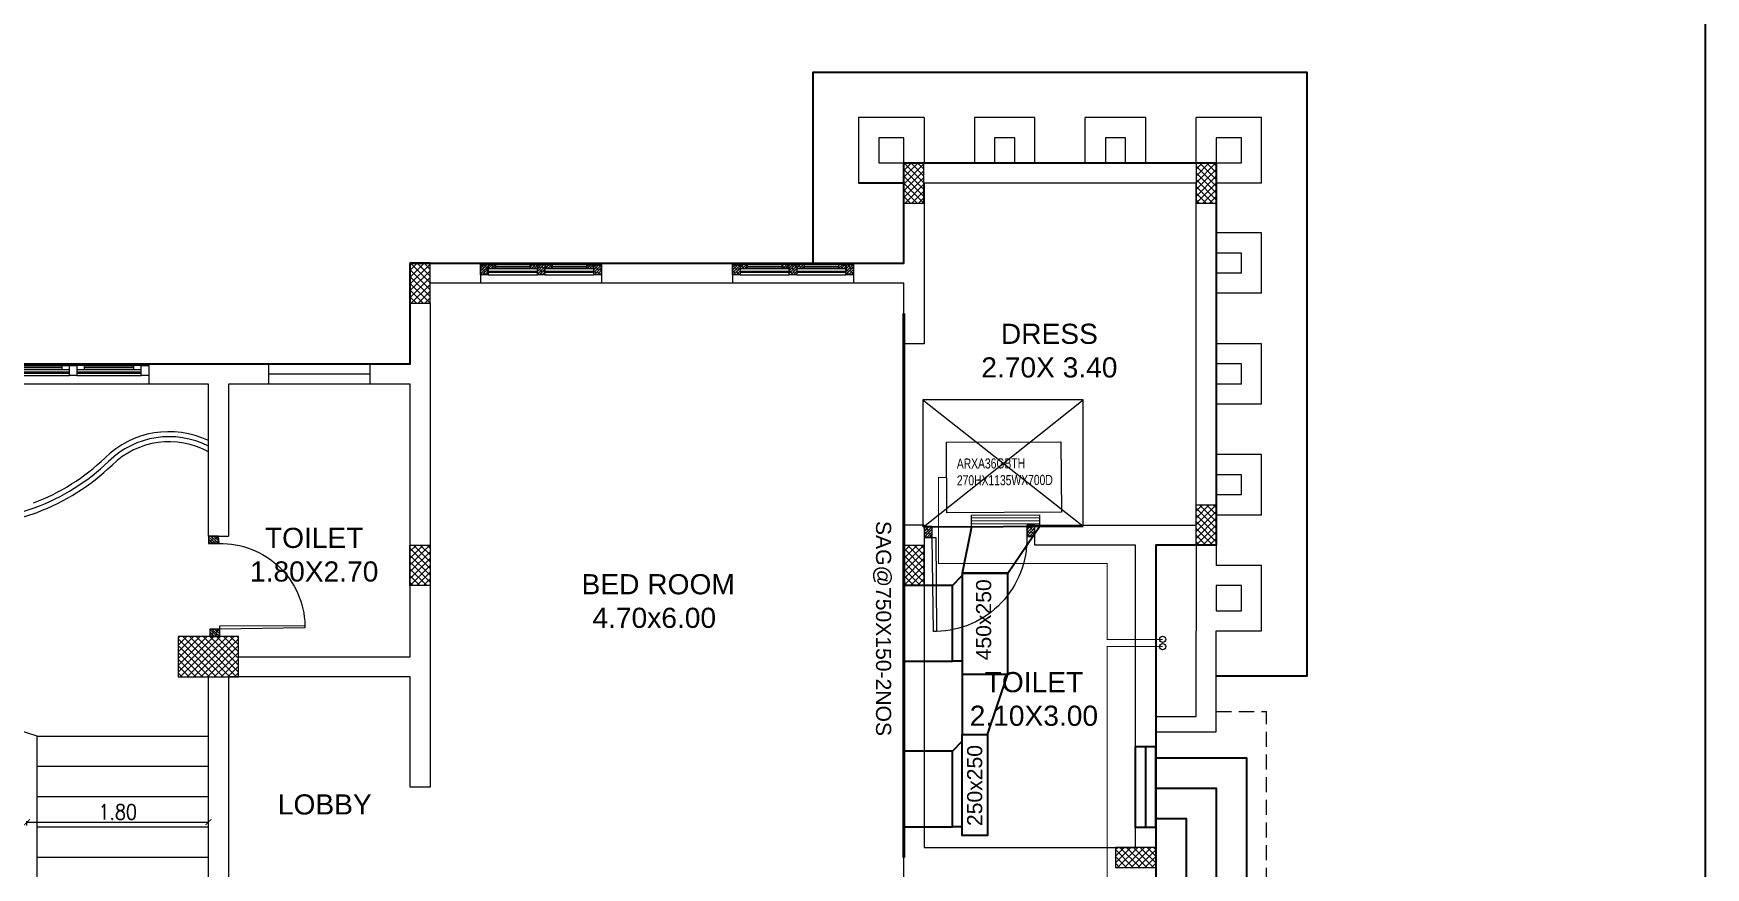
# Model space of a CAD drawing. Header units: centimetres. Extents: x -223085 to -5411, y 68813 to 74618.
# Drawn here: x -220643 to -218984, y 72363 to 73190 of the extents above; entities that cross this region are included whole.
import ezdxf

# ---------------------------------------------------------------- set-up
doc = ezdxf.new("R2010")
doc.units = ezdxf.units.CM
doc.header["$PDMODE"] = 34
doc.linetypes.add('DASHED2', pattern=[0.375, 0.25, -0.125])
for name, color, linetype in [('A TEXT FRAME', 253, 'Continuous'), ('COLUMN', 6, 'Continuous'), ('General Details', 7, 'Continuous'), ('PDF_FRAME', 7, 'Continuous'), ('PDF_m thick', 7, 'Continuous'), ('WALLL', 7, 'Continuous')]:
    doc.layers.add(name, color=color, linetype=linetype)
for name, color, linetype, lineweight in [('FRAME', 31, 'Continuous', 25), ('hatchh', 251, 'Continuous', 9), ('LINE02', 8, 'Continuous', 0), ('m thick', 15, 'Continuous', 20), ('TXT BM NME', 102, 'Continuous', 13), ('wall face 1', 4, 'Continuous', 30), ('WINDOWSSS', 42, 'Continuous', 20)]:
    doc.layers.add(name, color=color, linetype=linetype, lineweight=lineweight)
doc.layers.add('PDF_DASH', color=7, linetype='Continuous', true_color=0x989898)
doc.layers.add('PDF_hatchh', color=7, linetype='Continuous', true_color=0x767676)
doc.styles.add('0672-x-Core Bldg A&B-Lvl-Typ$0$ROMANS', font='romans.shx', dxfattribs={"width": 0.85})
doc.styles.add('ARI', font='arial.ttf')
doc.styles.add('MAPLE CM', font='swisscl.ttf', dxfattribs={"height": 20})
doc.styles.get("Standard").update_dxf_attribs({"font": 'arial.ttf'})
doc.dimstyles.new('A-AHAMED', dxfattribs={"dimscale": 50, "dimtxt": 0.3, "dimasz": 0.12, "dimexe": 0.015, "dimexo": 0.1, "dimgap": 0.05, "dimtad": 3, "dimlfac": 0.01, "dimrnd": 0.005, "dimzin": 1, "dimdsep": 46, "dimtxsty": '0672-x-Core Bldg A&B-Lvl-Typ$0$ROMANS', "dimblk": 'ARCHTICK', "dimcen": 0.5, "dimclrd": 8, "dimclre": 8, "dimclrt": 3, "dimadec": 0, "dimazin": 0, "dimtfac": 0.72, "dimtix": 1, "dimtofl": 0, "dimtmove": 1, "dimatfit": 3, "dimldrblk": 'DOTBLANK', "dimfxl": 1, "dimfxlon": 1, "dimtolj": 1, "dimtzin": 15, "dimlwd": 5, "dimlwe": 5, "dimarcsym": 0})

# ---------------------------------------------------------------- blocks, each defined once
blk = doc.blocks.new('CEXDW')
at = {"layer": 'A TEXT FRAME', "color": 10, "linetype": 'ByBlock', "lineweight": 5}
blk.add_line((-236486.6, 19560.2), (-236486.6, 19660.2), dxfattribs=at)
at = {"layer": 'A TEXT FRAME', "color": 5, "linetype": 'ByBlock', "lineweight": 5}
blk.add_lwpolyline([(-236476.6, 19660.2), (-236476.6, 19560.2), (-236496.6, 19560.2), (-236496.6, 19660.2)], close=True, dxfattribs=at)
blk = doc.blocks.new('rgergt')
at = {"layer": 'FRAME', "linetype": 'ByBlock', "lineweight": 5}
for points in [[(407947.7, 110897.1), (407947.7, 110907.1), (407955.2, 110907.1), (407955.2, 110897.1), (407947.7, 110897.1)], [(408018.9, 110897.1), (408018.9, 110907.1), (408026.4, 110907.1), (408026.4, 110897.1), (408018.9, 110897.1)], [(408090.2, 110897.1), (408090.2, 110907.1), (408097.7, 110907.1), (408097.7, 110897.1), (408090.2, 110897.1)]]:
    blk.add_lwpolyline(points, dxfattribs=at)
for points in [[(407962.7, 110901.1), (407955.2, 110901.1), (407955.2, 110897.1), (407962.7, 110897.1)], [(408018.9, 110901.1), (408011.4, 110901.1), (408011.4, 110897.1), (408018.9, 110897.1)], [(408033.9, 110901.1), (408026.4, 110901.1), (408026.4, 110897.1), (408033.9, 110897.1)], [(408090.2, 110901.1), (408082.7, 110901.1), (408082.7, 110897.1), (408090.2, 110897.1)]]:
    blk.add_lwpolyline(points, close=True, dxfattribs=at)
at = {"layer": 'm thick', "linetype": 'ByBlock', "lineweight": 5, "ltscale": 2}
for p, q in [((407947.7, 110915.6), (408097.7, 110915.6)), ((407947.7, 110895.6), (407947.7, 110915.6)), ((408018.9, 110907.1), (407955.2, 110907.1)), ((408090.2, 110907.1), (408026.4, 110907.1)), ((408097.7, 110895.6), (408097.7, 110915.6)), ((408097.7, 110895.6), (407947.7, 110895.6))]:
    blk.add_line(p, q, dxfattribs=at)
at = {"layer": 'WINDOWSSS', "linetype": 'ByBlock', "lineweight": 5}
for p, q in [((408018.9, 110904.7), (407955.2, 110904.7)), ((408018.9, 110903.5), (407955.2, 110903.5)), ((408090.2, 110904.7), (408026.4, 110904.7)), ((408090.2, 110903.5), (408026.4, 110903.5)), ((408011.4, 110901.1), (407962.7, 110901.1)), ((408011.4, 110899.3), (407962.7, 110899.3)), ((408011.4, 110898.8), (407962.7, 110898.8)), ((408011.4, 110897.1), (407962.7, 110897.1)), ((408082.7, 110897.1), (408018.9, 110897.1)), ((408082.7, 110901.1), (408033.9, 110901.1)), ((408082.7, 110899.3), (408033.9, 110899.3)), ((408082.7, 110898.8), (408033.9, 110898.8))]:
    blk.add_line(p, q, dxfattribs=at)
blk = doc.blocks.new('column')
at = {"layer": 'COLUMN', "linetype": 'ByBlock', "lineweight": 5}
h = blk.add_hatch(dxfattribs=at)
h.set_pattern_fill('ANSI37', color=2, scale=1.5, angle=180)
h.set_pattern_definition([(225, (-501185.1966, 80298.5576), (3.36759605, -3.36759605), []), (315, (-501185.1966, 80298.5576), (3.36759605, 3.36759605), [])])
h.paths.add_polyline_path([(-264700.4, 61392.1), (-264720.4, 61392.1), (-264720.4, 61352.1), (-264700.4, 61352.1)])
h = blk.add_hatch(dxfattribs=at)
h.set_pattern_fill('ANSI37', color=2, scale=1.5)
h.set_pattern_definition([(45, (-27945.5585, 42445.7166), (-3.367596045, 3.36759605), []), (135, (-27945.5585, 42445.7166), (-3.36759605, -3.367596045), [])])
h.paths.add_polyline_path([(-264430.4, 61352.1), (-264410.4, 61352.1), (-264410.4, 61392.1), (-264430.4, 61392.1)])
h = blk.add_hatch(dxfattribs=at)
h.set_pattern_fill('ANSI37', color=2, scale=1.5, angle=180)
h.set_pattern_definition([(225, (-501675.1966, 80199.208), (3.36759605, -3.36759605), []), (315, (-501675.1966, 80199.208), (3.36759605, 3.36759605), [])])
h.paths.add_polyline_path([(-265190.4, 61292.8), (-265210.4, 61292.8), (-265210.4, 61252.8), (-265190.4, 61252.8)])
h = blk.add_hatch(dxfattribs=at)
h.set_pattern_fill('ANSI37', color=2, scale=1.5)
h.set_pattern_definition([(45, (-27945.564, 42106.367), (-3.36759605, 3.36759605), []), (135, (-27945.564, 42106.367), (-3.36759605, -3.36759605), [])])
h.paths.add_polyline_path([(-264430.4, 61012.8), (-264410.4, 61012.8), (-264410.4, 61052.8), (-264430.4, 61052.8)])
h = blk.add_hatch(dxfattribs=at)
h.set_pattern_fill('ANSI37', color=2, scale=1.5)
h.set_pattern_definition([(45, (-28725.5585, 42066.3644), (-3.36759605, 3.36759605), []), (135, (-28725.5585, 42066.3644), (-3.36759605, -3.36759605), [])])
h.paths.add_polyline_path([(-265210.4, 60972.8), (-265190.4, 60972.8), (-265190.4, 61012.8), (-265210.4, 61012.8)])
h = blk.add_hatch(dxfattribs=at)
h.set_pattern_fill('ANSI37', color=2, scale=1.5)
h.set_pattern_definition([(45, (-28235.5585, 42066.3644), (-3.36759605, 3.36759605), []), (135, (-28235.5585, 42066.3644), (-3.36759605, -3.36759605), [])])
h.paths.add_polyline_path([(-264720.4, 60972.8), (-264700.4, 60972.8), (-264700.4, 61012.8), (-264720.4, 61012.8)])
h = blk.add_hatch(dxfattribs=at)
h.set_pattern_fill('ANSI37', color=2, scale=1.5, angle=90)
h.set_pattern_definition([(135, (-246483.932, 297376.9534), (-3.36759605, -3.36759605), []), (225, (-246483.932, 297376.9534), (3.36759605, -3.36759605), [])])
h.paths.add_polyline_path([(-265380.4, 60882.1), (-265380.4, 60922.1), (-265440.4, 60922.1), (-265440.4, 60882.1)])
h = blk.add_hatch(dxfattribs=at)
h.set_pattern_fill('ANSI37', color=2, scale=1.5, angle=90)
h.set_pattern_definition([(135, (-245563.957, 297177.727), (-3.36759605, -3.36759605), []), (225, (-245563.957, 297177.727), (3.36759605, -3.36759605), [])])
h.paths.add_polyline_path([(-264470.4, 60692.9), (-264470.4, 60712.9), (-264510.4, 60712.9), (-264510.4, 60692.9)])
at = {"layer": 'A TEXT FRAME', "color": 6, "linetype": 'ByBlock', "lineweight": 5}
for points in [[(-264700.4, 61392.1), (-264720.4, 61392.1), (-264720.4, 61352.1), (-264700.4, 61352.1)], [(-264430.4, 61352.1), (-264410.4, 61352.1), (-264410.4, 61392.1), (-264430.4, 61392.1)], [(-265190.4, 61292.8), (-265210.4, 61292.8), (-265210.4, 61252.8), (-265190.4, 61252.8)], [(-264410.4, 61012.8), (-264430.4, 61012.8), (-264430.4, 61052.8), (-264410.4, 61052.8)], [(-265190.4, 60972.8), (-265210.4, 60972.8), (-265210.4, 61012.8), (-265190.4, 61012.8)], [(-264700.4, 60972.8), (-264720.4, 60972.8), (-264720.4, 61012.8), (-264700.4, 61012.8)], [(-265380.4, 60882.1), (-265380.4, 60922.1), (-265440.4, 60922.1), (-265440.4, 60882.1)], [(-264470.4, 60692.9), (-264470.4, 60712.9), (-264510.4, 60712.9), (-264510.4, 60692.9)]]:
    blk.add_lwpolyline(points, close=True, dxfattribs=at)
blk = doc.blocks.new('window 120')
at = {"layer": 'hatchh', "linetype": 'ByBlock', "lineweight": 5}
h = blk.add_hatch(dxfattribs=at)
h.set_pattern_fill('ANSI38', color=256, scale=0.15, angle=270, style=0)
h.set_pattern_definition([(315, (1141.550529, 856.235317), (0.01325825215, 0.01325825215), []), (45, (1141.550529, 856.235317), (0.01325825215, 0.03977475644), [0.046875, -0.028125])])
h.paths.add_polyline_path([(1149.778, 71.298), (1149.778, 71.398), (1149.703, 71.398), (1149.703, 71.358), (1149.703, 71.298)])
h.paths.add_polyline_path([(1149.703, 71.358), (1149.703, 71.398), (1149.628, 71.398), (1149.628, 71.358)])
h.paths.add_polyline_path([(1148.653, 71.298), (1148.653, 71.398), (1148.578, 71.398), (1148.578, 71.298)])
h.paths.add_polyline_path([(1148.728, 71.358), (1148.728, 71.398), (1148.653, 71.398), (1148.653, 71.358)])
h = blk.add_hatch(dxfattribs=at)
h.set_pattern_fill('ANSI38', color=256, scale=0.15, angle=270, style=0)
h.set_pattern_definition([(315, (1669.323571, 90.203803), (0.01325825215, 0.01325825215), []), (45, (1669.323571, 90.203803), (0.01325825215, 0.03977475644), [0.046875, -0.028125])])
h.paths.add_polyline_path([(1149.14, 71.358), (1149.14, 71.398), (1149.065, 71.398), (1149.065, 71.358)])
h = blk.add_hatch(dxfattribs=at)
h.set_pattern_fill('ANSI38', color=256, scale=0.15, angle=270, style=0)
h.set_pattern_definition([(315, (366.332547, 44.985551), (0.01325825215, 0.01325825215), []), (45, (366.332547, 44.985551), (0.01325825215, 0.03977475644), [0.046875, -0.028125])])
h.paths.add_polyline_path([(1149.215, 71.398), (1149.14, 71.398), (1149.14, 71.358), (1149.14, 71.298), (1149.215, 71.298)])
h = blk.add_hatch(dxfattribs=at)
h.set_pattern_fill('ANSI38', color=256, scale=0.15, angle=270, style=0)
h.set_pattern_definition([(315, (1669.804821, 90.203803), (0.01325825215, 0.01325825215), []), (45, (1669.804821, 90.203803), (0.01325825215, 0.03977475644), [0.046875, -0.028125])])
h.paths.add_polyline_path([(1149.29, 71.358), (1149.29, 71.398), (1149.215, 71.398), (1149.215, 71.358)])
at = {"layer": 'FRAME', "linetype": 'ByBlock', "lineweight": 5}
for points in [[(1148.578, 71.398), (1148.578, 71.298), (1148.653, 71.298), (1148.653, 71.398), (1148.578, 71.398)], [(1149.14, 71.398), (1149.14, 71.298), (1149.215, 71.298), (1149.215, 71.398), (1149.14, 71.398)], [(1149.703, 71.398), (1149.703, 71.298), (1149.778, 71.298), (1149.778, 71.398), (1149.703, 71.398)]]:
    blk.add_lwpolyline(points, dxfattribs=at)
for points in [[(1148.728, 71.358), (1148.653, 71.358), (1148.653, 71.398), (1148.728, 71.398)], [(1149.14, 71.358), (1149.065, 71.358), (1149.065, 71.398), (1149.14, 71.398)], [(1149.29, 71.358), (1149.215, 71.358), (1149.215, 71.398), (1149.29, 71.398)], [(1149.703, 71.358), (1149.628, 71.358), (1149.628, 71.398), (1149.703, 71.398)]]:
    blk.add_lwpolyline(points, close=True, dxfattribs=at)
at = {"layer": 'm thick', "linetype": 'ByBlock', "lineweight": 5, "ltscale": 2}
for p, q in [((1149.778, 71.413), (1148.578, 71.413)), ((1148.578, 71.413), (1148.578, 71.213)), ((1149.778, 71.413), (1149.778, 71.213)), ((1148.578, 71.213), (1149.778, 71.213)), ((1149.14, 71.298), (1148.653, 71.298)), ((1149.703, 71.298), (1149.215, 71.298))]:
    blk.add_line(p, q, dxfattribs=at)
at = {"layer": 'WINDOWSSS', "linetype": 'ByBlock', "lineweight": 5}
for p, q in [((1149.065, 71.398), (1148.728, 71.398)), ((1149.065, 71.38), (1148.728, 71.38)), ((1149.065, 71.375), (1148.728, 71.375)), ((1149.065, 71.358), (1148.728, 71.358)), ((1149.628, 71.398), (1149.29, 71.398)), ((1149.628, 71.38), (1149.29, 71.38)), ((1149.628, 71.375), (1149.29, 71.375)), ((1149.628, 71.358), (1149.29, 71.358)), ((1149.14, 71.334), (1148.653, 71.334)), ((1149.14, 71.322), (1148.653, 71.322)), ((1149.703, 71.334), (1149.215, 71.334)), ((1149.703, 71.322), (1149.215, 71.322))]:
    blk.add_line(p, q, dxfattribs=at)
blk = doc.blocks.new('_ArchTick')
at = {"color": 0, "linetype": 'ByBlock', "const_width": 0.15}
blk.add_lwpolyline([(-0.5, -0.5), (0.5, 0.5)], dxfattribs=at)
blk = doc.blocks.new('*D8')
at = {"layer": 'A TEXT FRAME', "color": 8, "linetype": 'ByBlock', "lineweight": 5, "transparency": 16777216}
for p, q in [((-220649.3, 72404.5), (-220649.3, 72408.6)), ((-220469.2, 72404.5), (-220469.2, 72408.6)), ((-220649.3, 72407.8), (-220469.2, 72407.8))]:
    blk.add_line(p, q, dxfattribs=at)
at = {"layer": 'Defpoints', "color": 0, "linetype": 'ByBlock', "transparency": 16777216}
for p in [(-220649.3, 72399.5), (-220469.2, 72407.8), (-220469.2, 72399.5)]:
    blk.add_point(p, dxfattribs=at)
at = {"layer": 'A TEXT FRAME', "color": 8, "linetype": 'ByBlock', "lineweight": 5, "transparency": 16777216, "xscale": 6, "yscale": 6, "zscale": 6, "rotation": 180}
blk.add_blockref('_ArchTick', (-220649.3, 72407.8), dxfattribs=at)
at = {"layer": 'A TEXT FRAME', "color": 8, "linetype": 'ByBlock', "lineweight": 5, "transparency": 16777216, "xscale": 6, "yscale": 6, "zscale": 6}
blk.add_blockref('_ArchTick', (-220469.2, 72407.8), dxfattribs=at)
at = {"layer": 'A TEXT FRAME', "color": 3, "linetype": 'ByBlock', "transparency": 16777216, "insert": (-220559.3, 72417.8), "char_height": 15, "attachment_point": 5, "style": '0672-x-Core Bldg A&B-Lvl-Typ$0$ROMANS'}
blk.add_mtext('\\A1;1.80', dxfattribs=at)
blk = doc.blocks.new('_DotBlank')
at = {"color": 0, "linetype": 'ByBlock', "lineweight": -2}
blk.add_line((-0.5, 0), (-1, 0), dxfattribs=at)
blk.add_circle((0, 0), 0.5, dxfattribs=at)
blk = doc.blocks.new('R4E')
at = {"layer": 'PDF_DASH', "linetype": 'ByBlock', "lineweight": 0}
blk.add_arc((0.7, -83.4), 83.4, 358.6053, 88.6669, dxfattribs=at)
at = {"layer": 'PDF_FRAME', "color": 252, "linetype": 'ByBlock', "lineweight": 0, "true_color": 0x989898}
for points in [[(-1.3, -84.7), (-1.3, -94.7), (-8.6, -94.7), (-8.6, -84.7)], [(91.4, -86.1), (91.4, -96), (84.1, -96), (84.1, -85.4)]]:
    blk.add_lwpolyline(points, close=True, dxfattribs=at)
at = {"layer": 'PDF_hatchh', "linetype": 'ByBlock', "lineweight": 0}
for points in [[(-8.6, -84.7), (-1.3, -92.7)], [(-6, -87.4), (-8.6, -90), (-4, -94.7)], [(-8.6, -87.4), (-1.3, -94.7)], [(-7.9, -86.7), (-6, -84.7), (-1.3, -90)], [(-3.3, -90), (-6.6, -93.3)], [(-2, -86.1), (-5.3, -89.4)], [(-4, -85.4), (-3.3, -84.7), (-1.3, -87.4)], [(-1.3, -88.1), (-1.3, -88.1)], [(84.1, -86.1), (91.4, -93.3)], [(86.7, -88.7), (84.1, -91.4), (88.1, -96)], [(84.1, -88.7), (90.7, -96)], [(86.7, -85.4), (84.7, -88.1)], [(86.1, -85.4), (91.4, -90.7)], [(90.7, -87.4), (87.4, -90.7)], [(88.7, -86.1), (91.4, -88.1)], [(89.4, -86.1), (88.7, -86.7)], [(-7.3, -91.4), (-8.6, -92.7), (-6.6, -94.7)], [(-4.6, -94), (-5.3, -94.7)], [(-1.3, -90.7), (-2.6, -92)], [(-1.3, -93.3), (-2.6, -94.7)], [(85.4, -92.7), (84.1, -94), (85.4, -96)], [(89.4, -91.4), (86.1, -94.7)], [(88.1, -95.3), (87.4, -96)], [(91.4, -92), (90, -93.3)], [(91.4, -94.7), (90, -96)]]:
    blk.add_lwpolyline(points, dxfattribs=at)
at = {"layer": 'PDF_m thick', "linetype": 'ByBlock', "lineweight": 0}
blk.add_lwpolyline([(0, 0), (-1.3, -84.7), (2, -84.7), (2.6, 0)], close=True, dxfattribs=at)
blk = doc.blocks.new('sfdsf')
blk.add_line((-33878.723, -54458.736), (-33581.723, -54458.736))
blk = doc.blocks.new('CVVX')
at = {"lineweight": 5, "xscale": 4.554945441230865, "yscale": 4.554945441230865, "zscale": 4.554945441230865, "rotation": 90.00000000000004}
blk.add_blockref('sfdsf', (-175947.9, 69074.68), dxfattribs=at)
blk = doc.blocks.new('3tr m')
at = {"layer": 'TXT BM NME', "color": 8, "linetype": 'ByBlock'}
for points in [[(159, -125.3), (159, 0), (0, 0), (0, -125.9)], [(0, 0), (159, -125.3)], [(0.5, -125.9), (159, 0)]]:
    blk.add_lwpolyline(points, dxfattribs=at)
blk = doc.blocks.new('3tr m n')
at = {"layer": 'A TEXT FRAME', "color": 8, "linetype": 'ByBlock'}
blk.add_lwpolyline([(-158.5, -0.6), (0, 0)], dxfattribs=at)
at = {"layer": 'TXT BM NME', "color": 8, "linetype": 'ByBlock'}
blk.add_blockref('3tr m', (-159, 125.3), dxfattribs=at)

msp = doc.modelspace()

# ---------------------------------------------------------------- linework, layer by layer
at = {"layer": 'A TEXT FRAME', "color": 4, "linetype": 'ByBlock', "lineweight": 5}
for p, q in [((-219759.198, 73106.804, 0), (-219759.198, 73061.804, 0)), ((-219709.198, 73106.804, 0), (-219709.198, 73061.804, 0)), ((-219649.198, 73061.804, 0), (-219649.198, 73106.804, 0)), ((-219599.198, 73061.804, 0), (-219599.198, 73106.804, 0)), ((-219539.198, 73061.804, 0), (-219539.198, 73106.804, 0)), ((-219489.198, 73061.804, 0), (-219489.198, 73106.804, 0)), ((-219424.198, 73106.804, 0), (-219489.198, 73106.804, 0)), ((-219424.198, 73041.804, 0), (-219424.198, 73106.804, 0)), ((-219779.198, 73061.804, 0), (-219779.198, 73086.804, 0)), ((-219469.198, 73086.804, 0), (-219469.198, 73061.804, 0)), ((-219804.198, 73061.804, 0), (-219779.198, 73061.804, 0)), ((-219759.198, 73061.804, 0), (-219709.198, 73061.804, 0)), ((-219689.198, 73061.804, 0), (-219669.198, 73061.804, 0)), ((-219649.198, 73061.804, 0), (-219599.198, 73061.804, 0)), ((-219579.198, 73061.804, 0), (-219559.198, 73061.804, 0)), ((-219539.198, 73061.804, 0), (-219469.198, 73061.804, 0)), ((-219469.198, 73061.804, 0), (-219469.198, 72992.455, 0)), ((-219469.198, 73061.804, 0), (-219444.198, 73061.804, 0)), ((-219779.198, 73041.804, 0), (-219824.198, 73041.804, 0)), ((-219779.198, 72962.455, 0), (-219779.198, 73041.804, 0)), ((-219759.198, 73041.804, 0), (-219759.198, 72882.455, 0)), ((-219489.198, 73041.804, 0), (-219759.198, 73041.804, 0)), ((-219489.198, 72702.455, 0), (-219489.198, 73041.804, 0)), ((-219424.198, 73041.804, 0), (-219469.198, 73041.804, 0)), ((-219424.198, 72992.455, 0), (-219469.198, 72992.455, 0)), ((-219424.198, 72932.455, 0), (-219424.198, 72992.455, 0)), ((-219444.198, 72972.455, 0), (-219469.198, 72972.455, 0)), ((-219469.198, 72972.455, 0), (-219469.198, 72952.455, 0)), ((-219444.198, 72952.455, 0), (-219444.198, 72972.455, 0)), ((-220269.198, 72962.455, 0), (-219779.198, 72962.455, 0)), ((-219779.198, 72942.455, 0), (-220249.198, 72942.455, 0)), ((-219779.198, 72882.455, 0), (-219779.198, 72942.455, 0)), ((-219444.198, 72952.455, 0), (-219469.198, 72952.455, 0)), ((-220269.198, 72922.469, 0), (-220269.198, 72862.455, 0)), ((-220249.215, 72922.469, 0), (-220249.215, 72442.455, 0)), ((-219469.198, 72932.455, 0), (-219469.198, 72882.455, 0)), ((-219424.198, 72932.455, 0), (-219469.198, 72932.455, 0)), ((-219759.198, 72882.455, 0), (-219779.198, 72882.455, 0)), ((-219424.198, 72882.455, 0), (-219469.198, 72882.455, 0)), ((-219424.198, 72822.455, 0), (-219424.198, 72882.455, 0)), ((-221049.304, 72862.455, 0), (-220269.198, 72862.455, 0)), ((-219469.198, 72862.455, 0), (-219469.198, 72842.455, 0)), ((-219444.198, 72862.455, 0), (-219469.198, 72862.455, 0)), ((-219444.198, 72842.455, 0), (-219444.198, 72862.455, 0)), ((-220469.215, 72842.455, 0), (-220739.848, 72842.455, 0)), ((-220469.215, 72691.455, 0), (-220469.215, 72842.455, 0)), ((-220269.215, 72842.455, 0), (-220449.215, 72842.455, 0)), ((-220449.215, 72842.455, 0), (-220449.215, 72691.455, 0)), ((-220269.215, 72571.804, 0), (-220269.215, 72842.455, 0)), ((-219444.198, 72842.455, 0), (-219469.198, 72842.455, 0)), ((-219469.198, 72822.455, 0), (-219469.198, 72772.455, 0)), ((-219424.198, 72822.455, 0), (-219469.198, 72822.455, 0)), ((-219424.198, 72772.455, 0), (-219469.198, 72772.455, 0)), ((-219424.198, 72712.455, 0), (-219424.198, 72772.455, 0)), ((-219444.198, 72752.455, 0), (-219469.198, 72752.455, 0)), ((-219469.198, 72732.455, 0), (-219469.198, 72752.455, 0)), ((-219444.198, 72732.455, 0), (-219444.198, 72752.455, 0)), ((-219444.198, 72732.455, 0), (-219469.198, 72732.455, 0)), ((-219469.198, 72712.455, 0), (-219469.198, 72662.455, 0)), ((-219424.198, 72712.455, 0), (-219469.198, 72712.455, 0)), ((-220469.215, 72691.455, 0), (-220449.215, 72691.455, 0)), ((-219779.215, 72342.455, 0), (-219779.215, 72702.455, 0)), ((-219759.198, 72702.455, 0), (-219779.215, 72702.455, 0)), ((-219759.198, 72702.455, 0), (-219759.198, 72382.575, 0)), ((-219649.198, 72682.455, 0), (-219649.198, 72702.455, 0)), ((-219649.198, 72702.455, 0), (-219489.198, 72702.455, 0)), ((-219549.198, 72682.455, 0), (-219649.198, 72682.455, 0)), ((-219549.198, 72482.455, 0), (-219549.198, 72682.455, 0)), ((-219529.198, 72682.455, 0), (-219489.198, 72682.455, 0)), ((-219529.198, 72512.455, 0), (-219529.198, 72682.455, 0)), ((-219489.198, 72682.455, 0), (-219489.198, 72597.455, 0)), ((-219424.198, 72662.455, 0), (-219469.198, 72662.455, 0)), ((-219424.198, 72597.455, 0), (-219424.198, 72662.455, 0)), ((-219759.215, 72642.455, 0), (-219779.215, 72642.455, 0)), ((-219444.198, 72642.455, 0), (-219469.198, 72642.455, 0)), ((-219469.198, 72642.455, 0), (-219469.198, 72617.455, 0)), ((-219444.198, 72617.455, 0), (-219444.198, 72642.455, 0)), ((-219469.198, 72617.455, 0), (-219444.198, 72617.455, 0)), ((-219489.181, 72512.455, 0), (-219489.181, 72597.455, 0)), ((-219469.181, 72497.455, 0), (-219469.181, 72597.455, 0)), ((-219469.181, 72597.455, 0), (-219424.198, 72597.455, 0)), ((-220439.173, 72571.804, 0), (-220269.215, 72571.804, 0)), ((-220469.215, 72352.755, 0), (-220469.215, 72551.804, 0)), ((-220269.215, 72551.804, 0), (-220449.215, 72551.804, 0)), ((-220449.215, 72551.804, 0), (-220449.215, 72352.755, 0)), ((-220269.215, 72442.455, 0), (-220269.215, 72551.804, 0)), ((-219529.198, 72512.455, 0), (-219489.181, 72512.455, 0)), ((-219529.215, 72482.455, 0), (-219529.215, 72497.455, 0)), ((-219529.198, 72497.455, 0), (-219469.181, 72497.455, 0)), ((-220249.215, 72442.455, 0), (-220269.215, 72442.455, 0)), ((-219549.198, 72382.575, 0), (-219549.198, 72402.455, 0)), ((-219529.215, 71647.335, 0), (-219529.215, 72402.455, 0)), ((-219759.198, 72382.575, 0), (-219549.198, 72382.575, 0))]:
    msp.add_line(p, q, dxfattribs=at)
at = {"layer": 'A TEXT FRAME', "color": 8, "linetype": 'DASHED2', "lineweight": 5, "ltscale": 60}
for p in [(-219469.181, 72517.455, 0), (-219419.215, 71627.335, 0)]:
    msp.add_line(p, (-219419.215, 72517.455, 0), dxfattribs=at)
at = {"layer": 'A TEXT FRAME', "color": 4, "linetype": 'ByBlock'}
for p, q in [((-219529.215, 72482.455, 0), (-219549.198, 72482.455, 0)), ((-219529.215, 72402.455, 0), (-219549.198, 72402.455, 0))]:
    msp.add_line(p, q, dxfattribs=at)
at = {"layer": 'A TEXT FRAME', "color": 5, "linetype": 'ByBlock'}
for p, q in [((-219549.198, 72402.455, 0), (-219549.198, 72482.455, 0)), ((-219529.198, 72402.455, 0), (-219529.198, 72482.455, 0))]:
    msp.add_line(p, q, dxfattribs=at)
at = {"layer": 'A TEXT FRAME', "color": 1, "linetype": 'ByBlock'}
msp.add_line((-219539.198, 72402.455, 0), (-219539.198, 72482.455, 0), dxfattribs=at)
at = {"layer": 'A TEXT FRAME', "color": 251, "linetype": 'ByBlock', "true_color": 0x636466, "elevation": 0}
msp.add_lwpolyline([(-221389.376, 74011.818), (-221389.376, 73511.818), (-221524.398, 73511.818), (-221524.398, 72862.455), (-220269.198, 72862.455), (-220269.198, 72962.469), (-219779.198, 72962.455), (-219779.198, 73061.818), (-219469.198, 73061.804), (-219469.198, 72682.469), (-219529.198, 72682.469), (-219529.215, 71502.335), (-219469.215, 71502.349), (-219469.215, 71072.335), (-219779.215, 71072.335), (-219779.215, 71222.455), (-220249.215, 71222.455), (-220249.215, 71122.455), (-220249.215, 70852.455), (-220764.27, 70852.455), (-220764.275, 69972.455)], dxfattribs=at)
at = {"layer": 'A TEXT FRAME', "color": 1, "linetype": 'ByBlock', "elevation": 0}
for points in [[(-219869.215, 72962.455), (-219869.215, 73151.804), (-219379.215, 73151.804), (-219379.215, 72552.455), (-219469.181, 72552.455)], [(-219529.215, 72471.455), (-219439.215, 72471.455), (-219439.215, 71662.335), (-219529.215, 71662.335)], [(-219529.215, 72441.455), (-219469.215, 72441.455), (-219469.215, 71692.335), (-219529.215, 71692.335)], [(-219529.215, 72411.455), (-219499.215, 72411.455), (-219499.215, 71722.335), (-219529.215, 71722.335)]]:
    msp.add_lwpolyline(points, dxfattribs=at)
at = {"layer": 'A TEXT FRAME', "color": 4, "linetype": 'ByBlock', "lineweight": 5, "elevation": 0}
for points in [[(-219759.198, 73106.804), (-219824.198, 73106.804), (-219824.198, 73041.804)], [(-219649.198, 73106.804), (-219709.198, 73106.804)], [(-219539.198, 73106.804), (-219599.198, 73106.804)], [(-219779.198, 73086.804), (-219804.198, 73086.804), (-219804.198, 73061.804)], [(-219669.198, 73061.804), (-219669.198, 73086.804), (-219689.198, 73086.804), (-219689.198, 73061.804)], [(-219559.198, 73061.804), (-219559.198, 73086.804), (-219579.198, 73086.804), (-219579.198, 73061.804)], [(-219444.198, 73061.804), (-219444.198, 73086.804), (-219469.198, 73086.804)]]:
    msp.add_lwpolyline(points, dxfattribs=at)
at = {"layer": 'A TEXT FRAME', "color": 41, "linetype": 'ByBlock', "true_color": 0xf4ee51, "elevation": 0}
msp.add_lwpolyline([(-220269.198, 72962.469), (-219779.198, 72962.469), (-219779.198, 73041.818), (-219824.198, 73041.818)], dxfattribs=at)
at = {"layer": 'A TEXT FRAME', "color": 2, "linetype": 'ByBlock', "const_width": 3, "elevation": 0}
msp.add_lwpolyline([(-219779.215, 72372.589), (-219779.215, 72912.455)], dxfattribs=at)
at = {"layer": 'A TEXT FRAME', "color": 3, "linetype": 'ByBlock'}
msp.add_lwpolyline([(-219712.121, 72700.747), (-219721.194, 72654.613), (-219676.194, 72654.613), (-219644.578, 72701.011)], dxfattribs=at)
at = {"layer": 'A TEXT FRAME', "color": 3, "linetype": 'ByBlock', "elevation": 0}
for points in [[(-219731.051, 72642.455), (-219779.215, 72642.455), (-219779.215, 72567.455), (-219731.051, 72567.455)], [(-219721.051, 72567.395), (-219731.051, 72567.395), (-219731.051, 72642.395), (-219721.194, 72652.395)], [(-219731.051, 72642.395), (-219731.051, 72642.395), (-219721.194, 72652.395)], [(-219676.194, 72654.613), (-219721.194, 72654.613), (-219721.194, 72554.613), (-219676.194, 72554.613), (-219676.194, 72654.613)], [(-219721.194, 72554.613), (-219721.194, 72494.613), (-219696.194, 72494.613), (-219676.194, 72554.613)], [(-219696.194, 72494.613), (-219696.194, 72394.613), (-219721.194, 72394.613), (-219721.194, 72494.613)], [(-219731.051, 72478.101), (-219779.215, 72478.101), (-219779.215, 72403.101), (-219731.051, 72403.101)], [(-219721.051, 72403.041), (-219731.051, 72403.041), (-219731.051, 72478.041), (-219721.194, 72488.041)], [(-219731.051, 72478.041), (-219731.051, 72478.041), (-219721.194, 72488.041)]]:
    msp.add_lwpolyline(points, dxfattribs=at)
at = {"layer": 'LINE02', "color": 1}
msp.add_lwpolyline([(-219736.791, 72784.636), (-219623.293, 72785.205), (-219622.942, 72715.206), (-219736.44, 72714.637), (-219736.791, 72784.636)], dxfattribs=at)
at = {"layer": 'LINE02', "color": 3}
for points in [[(-219712.121, 72700.747), (-219712.179, 72712.468), (-219644.637, 72712.807), (-219644.578, 72701.086)], [(-219712.165, 72709.539), (-219644.622, 72709.877)], [(-219712.15, 72706.608), (-219644.608, 72706.946)], [(-219712.135, 72703.61), (-219644.593, 72703.949)], [(-219712.121, 72700.747), (-219644.578, 72701.086)]]:
    msp.add_lwpolyline(points, dxfattribs=at)
at = {"layer": 'm thick'}
for p, q in [((-220639.344, 72493.101, 0), (-220469.312, 72493.101, 0)), ((-220639.344, 72463.101, 0), (-220469.312, 72463.101, 0)), ((-220639.344, 72433.101, 0), (-220469.312, 72433.101, 0)), ((-220639.344, 72403.101, 0), (-220469.312, 72403.101, 0)), ((-220639.344, 72373.101, 0), (-220469.312, 72373.101, 0))]:
    msp.add_line(p, q, dxfattribs=at)
for centre, radius, start, end in [((-220508.292, 72704.439, 0), 85.73, 62.882935, 134.497815), ((-220716.933, 72920.826, 0), 214.866, 290.66431, 313.756911), ((-220824.993, 73254.066, 0), 565.039, 252.189843, 288.98864)]:
    msp.add_arc(centre, radius, start, end, dxfattribs=at)
at = {"layer": 'TXT BM NME', "color": 3, "linetype": 'ByBlock', "const_width": 1}
msp.add_lwpolyline([(-219736.616, 72749.636), (-219744.99, 72749.636), (-219744.99, 72664.212), (-219577.493, 72664.212), (-219577.493, 72589.07), (-219522.493, 72589.07)], dxfattribs=at)
at = {"layer": 'TXT BM NME', "color": 3, "linetype": 'ByBlock', "const_width": 1, "elevation": 0}
msp.add_lwpolyline([(-219522.493, 72581.919), (-219577.493, 72581.919), (-219577.493, 72010.063)], dxfattribs=at)
at = {"layer": 'TXT BM NME', "color": 3, "linetype": 'ByBlock'}
for centre in [(-219522.493, 72589.07, 0), (-219522.493, 72581.919, 0)]:
    msp.add_circle(centre, 3.096, dxfattribs=at)
at = {"layer": 'WALLL', "linetype": 'ByBlock', "lineweight": 5}
msp.add_line((-220639.344, 72313.101, 0), (-220639.344, 72493.101, 0), dxfattribs=at)
for centre, radius, start, end in [((-220508.292, 72704.439, 0), 90.73, 64.488588, 134.497815), ((-220508.292, 72704.439, 0), 80.73, 61.050358, 134.497815), ((-220716.933, 72920.826, 0), 209.866, 290.66431, 313.756911), ((-220716.933, 72920.826, 0), 219.866, 290.66431, 313.756911), ((-220824.993, 73254.066, 0), 570.039, 251.939743, 289.006677), ((-220824.993, 71954.141, 0), 570.039, 70.993323, 108.510977)]:
    msp.add_arc(centre, radius, start, end, dxfattribs=at)

# ---------------------------------------------------------------- block references
at = {"layer": 'A TEXT FRAME', "color": 0, "linetype": 'ByBlock'}
msp.add_blockref('column', (44941.112, 11669.804, 0), dxfattribs=at)
at = {"layer": 'A TEXT FRAME', "color": 1, "linetype": 'ByBlock', "rotation": 270}
msp.add_blockref('CEXDW', (-239969.367, -163634.175, 0), dxfattribs=at)
at = {"layer": 'A TEXT FRAME', "color": 244, "linetype": 'ByBlock', "true_color": 0x991b1e}
for p, xscale, yscale, zscale, rotation in [((-220373.535, 72600.394, 0), -0.9967002656804229, 0.9967002656804229, 0.9967002656804229, 270), ((-219749.719, 72596.835, 0), -1.100245979493853, 1.100245979493853, 1.100245979493853, 180)]:
    msp.add_blockref('R4E', p, dxfattribs=dict(at, xscale=xscale, yscale=yscale, zscale=zscale, rotation=rotation))
at = {"layer": 'General Details', "color": 0, "lineweight": -2, "rotation": 180}
msp.add_blockref('rgergt', (187419.136, 183758.032, 0), dxfattribs=at)
at = {"layer": 'TXT BM NME', "color": 8, "linetype": 'ByBlock'}
msp.add_blockref('3tr m n', (-219601.315, 72701.35), dxfattribs=at)
at = {"layer": 'wall face 1', "color": 60, "linetype": 'ByBlock', "lineweight": -2, "xscale": -100.0000000442378, "yscale": 100.0000000442378, "zscale": 100.0000000442378}
for p in [(-105221.399, 65821.162, 0), (-104971.399, 65821.162, 0)]:
    msp.add_blockref('window 120', p, dxfattribs=at)
at = {"layer": 'WALLL', "linetype": 'ByBlock', "lineweight": 0, "xscale": 4.287940003608949, "yscale": 4.287940003608949, "zscale": 4.287940003608949}
msp.add_blockref('CVVX', (-528181.369, 434321.972), dxfattribs=at)

# ---------------------------------------------------------------- texts
at = {"lineweight": 5, "char_height": 20, "width": 392.50181, "style": 'ARI'}
for s, insert, attachment_point in [('\\pxqc;DRESS\\P2.70X 3.40', (-219438.566, 72902.29, 0), 3), ('\\pxqc;TOILET \\P1.80X2.70', (-220168.069, 72699.785, 0), 3), ('\\pxqc; BED ROOM\\P4.70x6.00', (-219830.61, 72653.801, 0), 3), ('\\pxqc;TOILET^J2.10X3.00', (-219453.925, 72556.644, 0), 3), ('\\pxqc;LOBBY', (-220157.566, 72415.013, 0), 9)]:
    msp.add_mtext(s, dxfattribs=dict(at, insert=insert, attachment_point=attachment_point))
at = {"layer": 'A TEXT FRAME', "color": 6, "linetype": 'ByBlock', "insert": (-219791.837, 72706.568, 0), "char_height": 15, "attachment_point": 1, "rotation": 270}
msp.add_mtext('SAG@750X150-2NOS', dxfattribs=at)
at = {"layer": 'A TEXT FRAME', "color": 3, "linetype": 'ByBlock', "char_height": 15, "attachment_point": 9, "rotation": 90}
for s, insert in [('450x250', (-219692.371, 72648.698, 0)), ('250x250', (-219701.249, 72484.237, 0))]:
    msp.add_mtext(s, dxfattribs=dict(at, insert=insert))
at = {"layer": 'LINE02', "color": 4, "insert": (-219726.682, 72768.516), "char_height": 10, "attachment_point": 1, "rotation": 0.287186, "style": 'MAPLE CM'}
msp.add_mtext_dynamic_manual_height_columns('ARXA36GBTH\\P270HX1135WX700D', width=62.22329, gutter_width=100, heights=[0], dxfattribs=at)

# ---------------------------------------------------------------- dimensions: what is measured, and where the dimension line sits
at = {"layer": 'A TEXT FRAME', "color": 4, "linetype": 'ByBlock'}
dim = msp.add_linear_dim(base=(-220469.215, 72407.803, 0), p1=(-220649.344, 72399.511, 0), p2=(-220469.215, 72399.511, 0), dimstyle='A-AHAMED', override={"dimfxl": 0.18}, dxfattribs=at)
dim.commit()
dim.dimension.update_dxf_attribs({"geometry": '*D8', "text_midpoint": (-220559.279, 72417.803, 0)})

doc.saveas('drawing.dxf')
